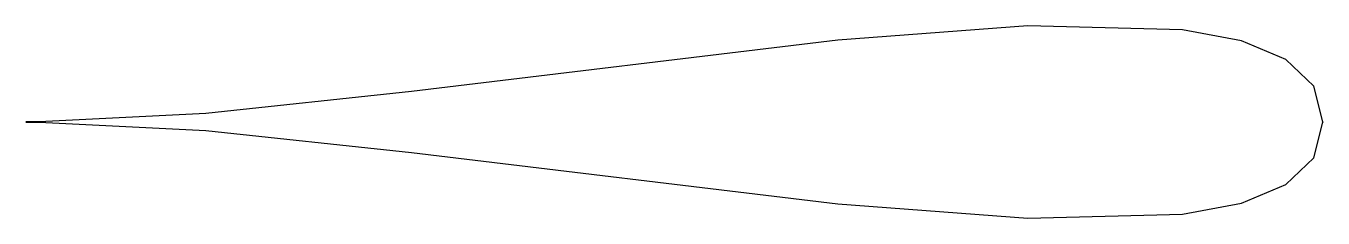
# Model space of a CAD drawing. Extents: x 0 to 138, y 276 to 296.
import ezdxf

# ---------------------------------------------------------------- set-up
doc = ezdxf.new("R2010")
doc.units = 0
doc.layers.add('Layer_1', color=7, linetype='CONTINUOUS')

msp = doc.modelspace()

# ---------------------------------------------------------------- linework, layer by layer
at = {"layer": 'Layer_1', "color": 7}
for p, q in [((106.300764, 296.497292), (86.086597, 294.997986)), ((122.731389, 296.082778), (106.300764, 296.497292)), ((106.300764, 296.497292), (106.300764, 296.497292)), ((129.010833, 294.909792), (122.731389, 296.082778)), ((86.086597, 294.997986), (40.772292, 289.529931)), ((133.729236, 292.943056), (129.010833, 294.909792)), ((136.692569, 290.094375), (133.729236, 292.943056)), ((137.662708, 286.328472), (136.692569, 290.094375)), ((40.772292, 289.529931), (18.935347, 287.210417)), ((18.935347, 287.210417), (1.217083, 286.328472)), ((1.217083, 286.328472), (-0.202847, 286.328472)), ((-0.202847, 286.328472), (0.502708, 286.293194)), ((0.502708, 286.293194), (-0.202847, 286.257917)), ((-0.202847, 286.257917), (1.217083, 286.257917)), ((1.217083, 286.257917), (18.935347, 285.375972)), ((136.692569, 282.492014), (137.662708, 286.257917)), ((137.680347, 286.328472), (137.662708, 286.328472)), ((137.662708, 286.257917), (137.680347, 286.257917)), ((137.671528, 286.293194), (137.680347, 286.328472)), ((137.680347, 286.257917), (137.671528, 286.293194)), ((18.935347, 285.375972), (40.772292, 283.056458)), ((40.772292, 283.056458), (86.086597, 277.588403)), ((133.729236, 279.643333), (136.692569, 282.492014)), ((129.010833, 277.676597), (133.729236, 279.643333)), ((86.086597, 277.588403), (106.300764, 276.089097)), ((122.731389, 276.494792), (129.010833, 277.676597)), ((106.300764, 276.089097), (122.731389, 276.494792))]:
    msp.add_line(p, q, dxfattribs=at)

doc.saveas('drawing.dxf')
